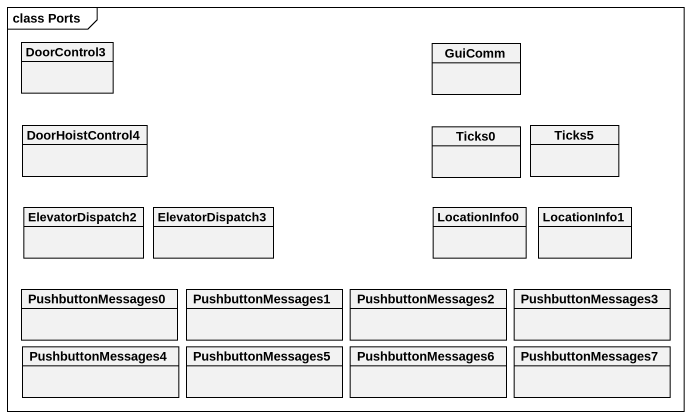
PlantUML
@startuml
mainframe class Ports
hide circle
hide empty members
class DoorControl3
class GuiComm
class DoorHoistControl4
class Ticks0
class Ticks5
class ElevatorDispatch2
class ElevatorDispatch3
class LocationInfo0
class LocationInfo1
class PushbuttonMessages0
class PushbuttonMessages1
class PushbuttonMessages2
class PushbuttonMessages3
class PushbuttonMessages4
class PushbuttonMessages5
class PushbuttonMessages6
class PushbuttonMessages7
@enduml
